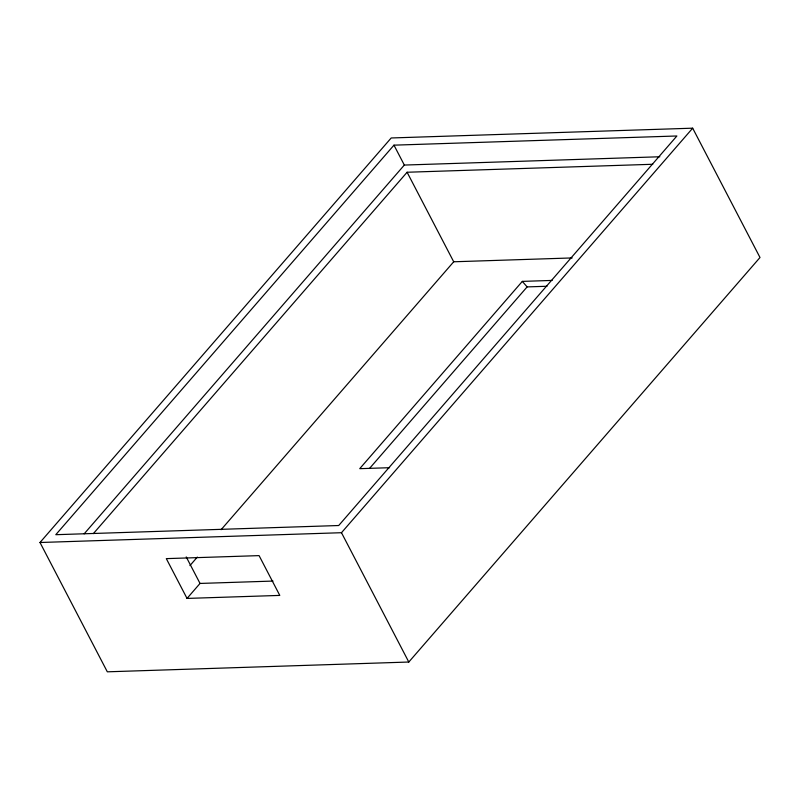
<?xml version="1.0" encoding="UTF-8"?>
<svg xmlns="http://www.w3.org/2000/svg" width="800" height="800" viewBox="0 0 800 800"><rect width="100%" height="100%" fill="white"/><g stroke="black" fill="none" stroke-linecap="round" stroke-linejoin="round"><path stroke-width="1.2" d="M40 542.5L391.2 137.97L692.68 128.18L760 257.5L408.8 662.03L107.32 671.82L40 542.5L341.48 532.71L692.68 128.18M393.97 145.16L55.78 534.7L338.71 525.52L676.9 135.98L393.97 145.16L404.33 165.06L659.84 156.76M84.15 533.85L404.33 165.06M93.38 533.6L407.1 172.25L652.77 164.27M189.96 565.57L197.33 557.08M221.08 529.72L453.71 261.78L572.18 257.93M187.03 598.42L279.79 595.41L259.08 555.62L166.31 558.63L187.03 598.42L200.03 583.44L273.01 581.07M552.16 280.42L522.32 281.39L359.73 468.67L389.57 467.7M369.55 468.41L527.13 286.9L547 286.26M522.32 281.39L527.13 286.9M407.1 172.25L453.71 261.78M341.48 532.71L408.8 662.03M186.22 556.91L200.03 583.44"/></g></svg>
